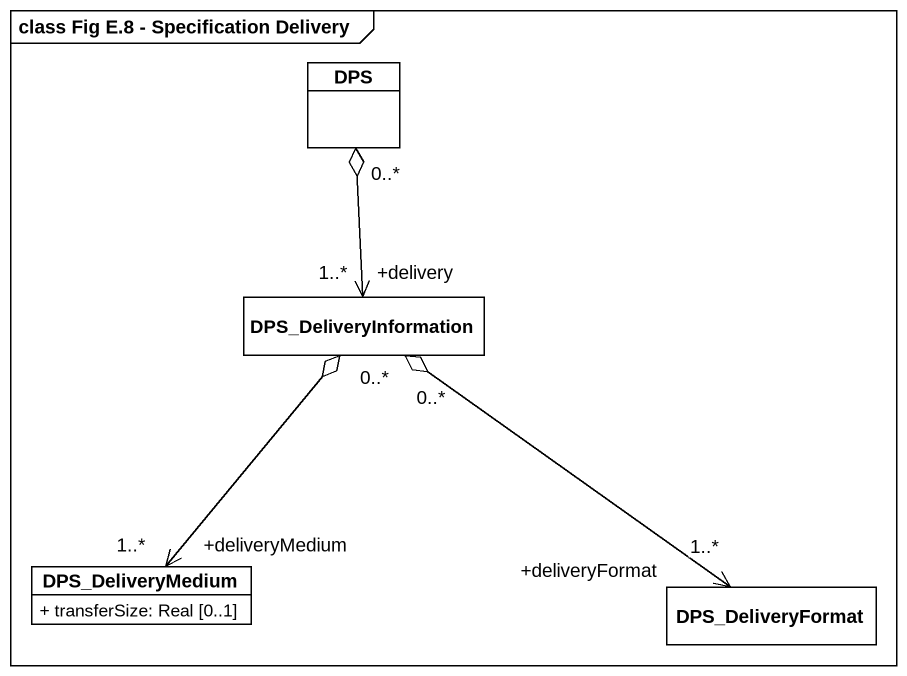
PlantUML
@startuml
mainframe class Fig E.8 - Specification Delivery
hide circle
hide empty members
skinparam classAttributeIconSize 0
class DPS
class DPS_DeliveryInformation
class DPS_DeliveryMedium {
  + transferSize: Real [0..1]
}
class DPS_DeliveryFormat
DPS "0..*" o--> "+delivery\n1..*" DPS_DeliveryInformation
DPS_DeliveryInformation "0..*" o--> "+deliveryMedium\n1..*" DPS_DeliveryMedium
DPS_DeliveryInformation "0..*" o--> "+deliveryFormat\n1..*" DPS_DeliveryFormat
@enduml
